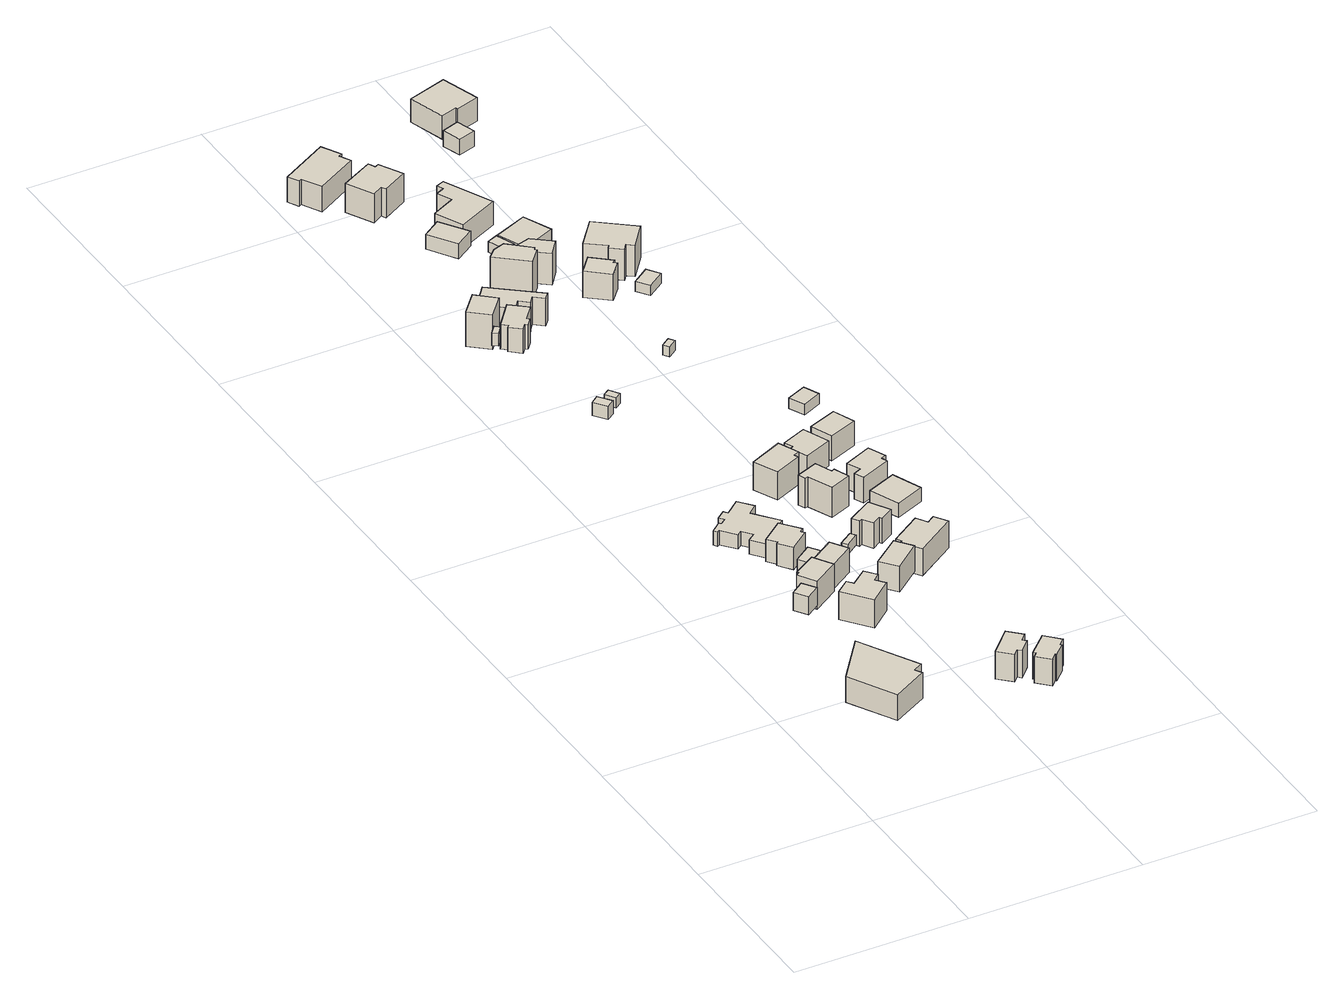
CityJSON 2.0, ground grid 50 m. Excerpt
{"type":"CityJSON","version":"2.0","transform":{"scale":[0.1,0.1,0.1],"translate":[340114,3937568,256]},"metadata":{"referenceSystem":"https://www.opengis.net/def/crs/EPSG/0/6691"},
"CityObjects":{
"building1":{"type":"Building","attributes":{"measuredHeight":9.9,"BuildingIDAttribute.prefecture":"14","BuildingIDAttribute.city":"14151","BuildingDetailAttribute.surveyYear":2015},"geometry":[{"type":"Solid","lod":"1","boundaries":[[[[0,1,2,3,4,5]],[[4,6,7,5]],[[3,8,6,4]],[[2,9,8,3]],[[1,10,9,2]],[[0,11,10,1]],[[5,7,11,0]],[[6,8,9,10,11,7]]]]}]},
"building2":{"type":"Building","attributes":{"usage":"411","measuredHeight":8.2,"storeysAboveGround":2,"BuildingIDAttribute.prefecture":"14","BuildingIDAttribute.city":"14151","BuildingDetailAttribute.totalFloorArea":35.37,"BuildingDetailAttribute.buildingFootprintArea":17.68,"BuildingDetailAttribute.buildingStructureType":"601","BuildingDetailAttribute.buildingStructureOrgType":"1","BuildingDetailAttribute.orgUsage":"10","BuildingDetailAttribute.surveyYear":2015,"BuildingLandSlideRiskAttribute.description":"1","BuildingLandSlideRiskAttribute.areaType":"1"},"geometry":[{"type":"Solid","lod":"1","boundaries":[[[[12,13,14,15]],[[14,16,17,15]],[[13,18,16,14]],[[12,19,18,13]],[[15,17,19,12]],[[16,18,19,17]]]]}]},
"building3":{"type":"Building","attributes":{"usage":"411","measuredHeight":9.8,"storeysAboveGround":2,"BuildingIDAttribute.prefecture":"14","BuildingIDAttribute.city":"14151","BuildingDetailAttribute.totalFloorArea":96.69,"BuildingDetailAttribute.buildingFootprintArea":48.35,"BuildingDetailAttribute.buildingStructureType":"601","BuildingDetailAttribute.buildingStructureOrgType":"1","BuildingDetailAttribute.orgUsage":"10","BuildingDetailAttribute.surveyYear":2015,"BuildingLandSlideRiskAttribute.description":"1","BuildingLandSlideRiskAttribute.areaType":"1"},"geometry":[{"type":"Solid","lod":"1","boundaries":[[[[20,21,22,23,24,25]],[[24,26,27,25]],[[23,28,26,24]],[[22,29,28,23]],[[21,30,29,22]],[[20,31,30,21]],[[25,27,31,20]],[[26,28,29,30,31,27]]]]}]},
"building4":{"type":"Building","attributes":{"usage":"411","measuredHeight":10.3,"storeysAboveGround":2,"BuildingIDAttribute.prefecture":"14","BuildingIDAttribute.city":"14151","BuildingDetailAttribute.totalFloorArea":119.33,"BuildingDetailAttribute.buildingFootprintArea":59.66,"BuildingDetailAttribute.buildingStructureType":"601","BuildingDetailAttribute.buildingStructureOrgType":"1","BuildingDetailAttribute.orgUsage":"10","BuildingDetailAttribute.surveyYear":2015,"BuildingLandSlideRiskAttribute.description":"1","BuildingLandSlideRiskAttribute.areaType":"1"},"geometry":[{"type":"Solid","lod":"1","boundaries":[[[[32,33,34,35,36,37,38,39]],[[38,40,41,39]],[[37,42,40,38]],[[36,43,42,37]],[[35,44,43,36]],[[34,45,44,35]],[[33,46,45,34]],[[32,47,46,33]],[[39,41,47,32]],[[40,42,43,44,45,46,47,41]]]]}]},
"building5":{"type":"Building","attributes":{"usage":"422","measuredHeight":5.2,"storeysAboveGround":1,"BuildingIDAttribute.prefecture":"14","BuildingIDAttribute.city":"14151","BuildingDetailAttribute.totalFloorArea":132.84,"BuildingDetailAttribute.buildingFootprintArea":132.84,"BuildingDetailAttribute.buildingStructureType":"601","BuildingDetailAttribute.buildingStructureOrgType":"1","BuildingDetailAttribute.orgUsage":"138","BuildingDetailAttribute.surveyYear":2015,"BuildingLandSlideRiskAttribute.description":"1","BuildingLandSlideRiskAttribute.areaType":"1"},"geometry":[{"type":"Solid","lod":"1","boundaries":[[[[48,49,50,51,52,53,54,55,56,57,58,59,60,61,62,63,64,65]],[[64,66,67,65]],[[63,68,66,64]],[[62,69,68,63]],[[61,70,69,62]],[[60,71,70,61]],[[59,72,71,60]],[[58,73,72,59]],[[57,74,73,58]],[[56,75,74,57]],[[55,76,75,56]],[[54,77,76,55]],[[53,78,77,54]],[[52,79,78,53]],[[51,80,79,52]],[[50,81,80,51]],[[49,82,81,50]],[[48,83,82,49]],[[65,67,83,48]],[[66,68,69,70,71,72,73,74,75,76,77,78,79,80,81,82,83,67]]]]}]},
"building6":{"type":"Building","attributes":{"usage":"422","measuredHeight":7.7,"storeysAboveGround":1,"BuildingIDAttribute.prefecture":"14","BuildingIDAttribute.city":"14151","BuildingDetailAttribute.totalFloorArea":51.61,"BuildingDetailAttribute.buildingFootprintArea":51.61,"BuildingDetailAttribute.buildingStructureType":"601","BuildingDetailAttribute.buildingStructureOrgType":"1","BuildingDetailAttribute.orgUsage":"138","BuildingDetailAttribute.surveyYear":2015,"BuildingLandSlideRiskAttribute.description":"1","BuildingLandSlideRiskAttribute.areaType":"1"},"geometry":[{"type":"Solid","lod":"1","boundaries":[[[[84,85,86,87,88,89,90,91]],[[90,92,93,91]],[[89,94,92,90]],[[88,95,94,89]],[[87,96,95,88]],[[86,97,96,87]],[[85,98,97,86]],[[84,99,98,85]],[[91,93,99,84]],[[92,94,95,96,97,98,99,93]]]]}]},
"building7":{"type":"Building","attributes":{"usage":"422","measuredHeight":4.1,"storeysAboveGround":1,"BuildingIDAttribute.prefecture":"14","BuildingIDAttribute.city":"14151","BuildingDetailAttribute.totalFloorArea":20.15,"BuildingDetailAttribute.buildingFootprintArea":20.15,"BuildingDetailAttribute.buildingStructureType":"601","BuildingDetailAttribute.buildingStructureOrgType":"1","BuildingDetailAttribute.orgUsage":"138","BuildingDetailAttribute.surveyYear":2015,"BuildingLandSlideRiskAttribute.description":"1","BuildingLandSlideRiskAttribute.areaType":"1"},"geometry":[{"type":"Solid","lod":"1","boundaries":[[[[100,101,102,103]],[[102,104,105,103]],[[101,106,104,102]],[[100,107,106,101]],[[103,105,107,100]],[[104,106,107,105]]]]}]},
"building8":{"type":"Building","attributes":{"usage":"411","measuredHeight":8,"storeysAboveGround":2,"BuildingIDAttribute.prefecture":"14","BuildingIDAttribute.city":"14151","BuildingDetailAttribute.totalFloorArea":65.61,"BuildingDetailAttribute.buildingFootprintArea":32.8,"BuildingDetailAttribute.buildingStructureType":"601","BuildingDetailAttribute.buildingStructureOrgType":"1","BuildingDetailAttribute.orgUsage":"10","BuildingDetailAttribute.surveyYear":2015,"BuildingLandSlideRiskAttribute.description":"1","BuildingLandSlideRiskAttribute.areaType":"1"},"geometry":[{"type":"Solid","lod":"1","boundaries":[[[[108,109,110,111]],[[110,112,113,111]],[[109,114,112,110]],[[108,115,114,109]],[[111,113,115,108]],[[112,114,115,113]]]]}]},
"building9":{"type":"Building","attributes":{"usage":"411","measuredHeight":8.8,"storeysAboveGround":2,"BuildingIDAttribute.prefecture":"14","BuildingIDAttribute.city":"14151","BuildingDetailAttribute.totalFloorArea":59.06,"BuildingDetailAttribute.buildingFootprintArea":29.53,"BuildingDetailAttribute.buildingStructureType":"601","BuildingDetailAttribute.buildingStructureOrgType":"1","BuildingDetailAttribute.orgUsage":"10","BuildingDetailAttribute.surveyYear":2015},"geometry":[{"type":"Solid","lod":"1","boundaries":[[[[116,117,118,119,120,121,122,123]],[[122,124,125,123]],[[121,126,124,122]],[[120,127,126,121]],[[119,128,127,120]],[[118,129,128,119]],[[117,130,129,118]],[[116,131,130,117]],[[123,125,131,116]],[[124,126,127,128,129,130,131,125]]]]}]},
"building10":{"type":"Building","attributes":{"usage":"411","measuredHeight":8.6,"storeysAboveGround":2,"BuildingIDAttribute.prefecture":"14","BuildingIDAttribute.city":"14151","BuildingDetailAttribute.totalFloorArea":91.1,"BuildingDetailAttribute.buildingFootprintArea":45.55,"BuildingDetailAttribute.buildingStructureType":"601","BuildingDetailAttribute.buildingStructureOrgType":"1","BuildingDetailAttribute.orgUsage":"10","BuildingDetailAttribute.surveyYear":2015},"geometry":[{"type":"Solid","lod":"1","boundaries":[[[[132,133,134,135,136,137,138,139,140,141]],[[140,142,143,141]],[[139,144,142,140]],[[138,145,144,139]],[[137,146,145,138]],[[136,147,146,137]],[[135,148,147,136]],[[134,149,148,135]],[[133,150,149,134]],[[132,151,150,133]],[[141,143,151,132]],[[142,144,145,146,147,148,149,150,151,143]]]]}]},
"building11":{"type":"Building","attributes":{"usage":"411","measuredHeight":8.7,"storeysAboveGround":2,"BuildingIDAttribute.prefecture":"14","BuildingIDAttribute.city":"14151","BuildingDetailAttribute.totalFloorArea":81.78,"BuildingDetailAttribute.buildingFootprintArea":40.89,"BuildingDetailAttribute.buildingStructureType":"601","BuildingDetailAttribute.buildingStructureOrgType":"1","BuildingDetailAttribute.orgUsage":"10","BuildingDetailAttribute.surveyYear":2015,"BuildingLandSlideRiskAttribute.description":"1","BuildingLandSlideRiskAttribute.areaType":"1"},"geometry":[{"type":"Solid","lod":"1","boundaries":[[[[152,153,154,155]],[[154,156,157,155]],[[153,158,156,154]],[[152,159,158,153]],[[155,157,159,152]],[[156,158,159,157]]]]}]},
"building12":{"type":"Building","attributes":{"BuildingIDAttribute.prefecture":"14","BuildingIDAttribute.city":"14151","BuildingDetailAttribute.surveyYear":2015,"BuildingLandSlideRiskAttribute.description":"1","BuildingLandSlideRiskAttribute.areaType":"1"},"geometry":[{"type":"Solid","lod":"1","boundaries":[[[[160,161,162,163]],[[162,164,165,163]],[[161,166,164,162]],[[160,167,166,161]],[[163,165,167,160]],[[164,166,167,165]]]]}]},
"building13":{"type":"Building","attributes":{"measuredHeight":4.3,"BuildingIDAttribute.prefecture":"14","BuildingIDAttribute.city":"14151","BuildingDetailAttribute.surveyYear":2015,"BuildingLandSlideRiskAttribute.description":"1","BuildingLandSlideRiskAttribute.areaType":"1"},"geometry":[{"type":"Solid","lod":"1","boundaries":[[[[168,169,170,171]],[[170,172,173,171]],[[169,174,172,170]],[[168,175,174,169]],[[171,173,175,168]],[[172,174,175,173]]]]}]},
"building14":{"type":"Building","attributes":{"BuildingIDAttribute.prefecture":"14","BuildingIDAttribute.city":"14151","BuildingDetailAttribute.surveyYear":2015,"BuildingLandSlideRiskAttribute.description":"1","BuildingLandSlideRiskAttribute.areaType":"1"},"geometry":[{"type":"Solid","lod":"1","boundaries":[[[[176,177,178,179]],[[178,180,181,179]],[[177,182,180,178]],[[176,183,182,177]],[[179,181,183,176]],[[180,182,183,181]]]]}]},
"building15":{"type":"Building","attributes":{"usage":"411","measuredHeight":8.6,"storeysAboveGround":2,"BuildingIDAttribute.prefecture":"14","BuildingIDAttribute.city":"14151","BuildingDetailAttribute.totalFloorArea":69.78,"BuildingDetailAttribute.buildingFootprintArea":34.89,"BuildingDetailAttribute.buildingStructureType":"601","BuildingDetailAttribute.buildingStructureOrgType":"1","BuildingDetailAttribute.orgUsage":"10","BuildingDetailAttribute.surveyYear":2015,"BuildingLandSlideRiskAttribute.description":"1","BuildingLandSlideRiskAttribute.areaType":"1"},"geometry":[{"type":"Solid","lod":"1","boundaries":[[[[184,185,186,187,188,189,190,191]],[[190,192,193,191]],[[189,194,192,190]],[[188,195,194,189]],[[187,196,195,188]],[[186,197,196,187]],[[185,198,197,186]],[[184,199,198,185]],[[191,193,199,184]],[[192,194,195,196,197,198,199,193]]]]}]},
"building16":{"type":"Building","attributes":{"usage":"411","measuredHeight":10,"storeysAboveGround":2,"BuildingIDAttribute.prefecture":"14","BuildingIDAttribute.city":"14151","BuildingDetailAttribute.totalFloorArea":108.86,"BuildingDetailAttribute.buildingFootprintArea":54.43,"BuildingDetailAttribute.buildingStructureType":"610","BuildingDetailAttribute.buildingStructureOrgType":"2","BuildingDetailAttribute.orgUsage":"10","BuildingDetailAttribute.surveyYear":2015,"BuildingLandSlideRiskAttribute.description":"1","BuildingLandSlideRiskAttribute.areaType":"1"},"geometry":[{"type":"Solid","lod":"1","boundaries":[[[[200,201,202,203,204,205]],[[204,206,207,205]],[[203,208,206,204]],[[202,209,208,203]],[[201,210,209,202]],[[200,211,210,201]],[[205,207,211,200]],[[206,208,209,210,211,207]]]]}]},
"building17":{"type":"Building","attributes":{"usage":"411","measuredHeight":9.3,"storeysAboveGround":2,"BuildingIDAttribute.prefecture":"14","BuildingIDAttribute.city":"14151","BuildingDetailAttribute.totalFloorArea":143.12,"BuildingDetailAttribute.buildingFootprintArea":71.56,"BuildingDetailAttribute.buildingStructureType":"601","BuildingDetailAttribute.buildingStructureOrgType":"1","BuildingDetailAttribute.orgUsage":"10","BuildingDetailAttribute.surveyYear":2015,"BuildingLandSlideRiskAttribute.description":"1","BuildingLandSlideRiskAttribute.areaType":"1"},"geometry":[{"type":"Solid","lod":"1","boundaries":[[[[212,213,214,215,216,217,218,219]],[[218,220,221,219]],[[217,222,220,218]],[[216,223,222,217]],[[215,224,223,216]],[[214,225,224,215]],[[213,226,225,214]],[[212,227,226,213]],[[219,221,227,212]],[[220,222,223,224,225,226,227,221]]]]}]},
"building18":{"type":"Building","attributes":{"usage":"411","measuredHeight":9.7,"storeysAboveGround":2,"BuildingIDAttribute.prefecture":"14","BuildingIDAttribute.city":"14151","BuildingDetailAttribute.totalFloorArea":91.62,"BuildingDetailAttribute.buildingFootprintArea":45.81,"BuildingDetailAttribute.buildingStructureType":"601","BuildingDetailAttribute.buildingStructureOrgType":"1","BuildingDetailAttribute.orgUsage":"10","BuildingDetailAttribute.surveyYear":2015,"BuildingLandSlideRiskAttribute.description":"1","BuildingLandSlideRiskAttribute.areaType":"1"},"geometry":[{"type":"Solid","lod":"1","boundaries":[[[[228,229,230,231,232,233,234,235]],[[234,236,237,235]],[[233,238,236,234]],[[232,239,238,233]],[[231,240,239,232]],[[230,241,240,231]],[[229,242,241,230]],[[228,243,242,229]],[[235,237,243,228]],[[236,238,239,240,241,242,243,237]]]]}]},
"building19":{"type":"Building","attributes":{"measuredHeight":5.6,"BuildingIDAttribute.prefecture":"14","BuildingIDAttribute.city":"14151","BuildingDetailAttribute.surveyYear":2015,"BuildingLandSlideRiskAttribute.description":"1","BuildingLandSlideRiskAttribute.areaType":"1"},"geometry":[{"type":"Solid","lod":"1","boundaries":[[[[244,245,246,247]],[[246,248,249,247]],[[245,250,248,246]],[[244,251,250,245]],[[247,249,251,244]],[[248,250,251,249]]]]}]},
"building20":{"type":"Building","attributes":{"usage":"411","measuredHeight":11.1,"storeysAboveGround":2,"BuildingIDAttribute.prefecture":"14","BuildingIDAttribute.city":"14151","BuildingDetailAttribute.totalFloorArea":77.27,"BuildingDetailAttribute.buildingFootprintArea":38.63,"BuildingDetailAttribute.buildingStructureType":"601","BuildingDetailAttribute.buildingStructureOrgType":"1","BuildingDetailAttribute.orgUsage":"10","BuildingDetailAttribute.surveyYear":2015,"BuildingLandSlideRiskAttribute.description":"1","BuildingLandSlideRiskAttribute.areaType":"1"},"geometry":[{"type":"Solid","lod":"1","boundaries":[[[[252,253,254,255]],[[254,256,257,255]],[[253,258,256,254]],[[252,259,258,253]],[[255,257,259,252]],[[256,258,259,257]]]]}]},
"building21":{"type":"Building","attributes":{"usage":"411","measuredHeight":8,"storeysAboveGround":2,"BuildingIDAttribute.prefecture":"14","BuildingIDAttribute.city":"14151","BuildingDetailAttribute.totalFloorArea":86.32,"BuildingDetailAttribute.buildingFootprintArea":43.16,"BuildingDetailAttribute.buildingStructureType":"601","BuildingDetailAttribute.buildingStructureOrgType":"1","BuildingDetailAttribute.orgUsage":"10","BuildingDetailAttribute.surveyYear":2015,"BuildingLandSlideRiskAttribute.description":"1","BuildingLandSlideRiskAttribute.areaType":"1"},"geometry":[{"type":"Solid","lod":"1","boundaries":[[[[260,261,262,263,264,265,266,267,268,269]],[[268,270,271,269]],[[267,272,270,268]],[[266,273,272,267]],[[265,274,273,266]],[[264,275,274,265]],[[263,276,275,264]],[[262,277,276,263]],[[261,278,277,262]],[[260,279,278,261]],[[269,271,279,260]],[[270,272,273,274,275,276,277,278,279,271]]]]}]},
"building22":{"type":"Building","attributes":{"usage":"411","measuredHeight":9,"storeysAboveGround":2,"BuildingIDAttribute.prefecture":"14","BuildingIDAttribute.city":"14151","BuildingDetailAttribute.totalFloorArea":96.93,"BuildingDetailAttribute.buildingFootprintArea":48.47,"BuildingDetailAttribute.buildingStructureType":"601","BuildingDetailAttribute.buildingStructureOrgType":"1","BuildingDetailAttribute.orgUsage":"10","BuildingDetailAttribute.surveyYear":2015,"BuildingLandSlideRiskAttribute.description":"1","BuildingLandSlideRiskAttribute.areaType":"1"},"geometry":[{"type":"Solid","lod":"1","boundaries":[[[[280,281,282,283,284,285]],[[284,286,287,285]],[[283,288,286,284]],[[282,289,288,283]],[[281,290,289,282]],[[280,291,290,281]],[[285,287,291,280]],[[286,288,289,290,291,287]]]]}]},
"building23":{"type":"Building","attributes":{"usage":"411","measuredHeight":6,"storeysAboveGround":1,"BuildingIDAttribute.prefecture":"14","BuildingIDAttribute.city":"14151","BuildingDetailAttribute.totalFloorArea":66.47,"BuildingDetailAttribute.buildingFootprintArea":66.47,"BuildingDetailAttribute.buildingStructureType":"601","BuildingDetailAttribute.buildingStructureOrgType":"1","BuildingDetailAttribute.orgUsage":"10","BuildingDetailAttribute.surveyYear":2015,"BuildingLandSlideRiskAttribute.description":"1","BuildingLandSlideRiskAttribute.areaType":"1"},"geometry":[{"type":"Solid","lod":"1","boundaries":[[[[292,293,294,295]],[[294,296,297,295]],[[293,298,296,294]],[[292,299,298,293]],[[295,297,299,292]],[[296,298,299,297]]]]}]},
"building24":{"type":"Building","attributes":{"usage":"411","measuredHeight":8.7,"storeysAboveGround":2,"BuildingIDAttribute.prefecture":"14","BuildingIDAttribute.city":"14151","BuildingDetailAttribute.totalFloorArea":109.44,"BuildingDetailAttribute.buildingFootprintArea":54.72,"BuildingDetailAttribute.buildingStructureType":"601","BuildingDetailAttribute.buildingStructureOrgType":"1","BuildingDetailAttribute.orgUsage":"10","BuildingDetailAttribute.surveyYear":2015,"BuildingLandSlideRiskAttribute.description":"1","BuildingLandSlideRiskAttribute.areaType":"1"},"geometry":[{"type":"Solid","lod":"1","boundaries":[[[[300,301,302,303,304,305,306,307]],[[306,308,309,307]],[[305,310,308,306]],[[304,311,310,305]],[[303,312,311,304]],[[302,313,312,303]],[[301,314,313,302]],[[300,315,314,301]],[[307,309,315,300]],[[308,310,311,312,313,314,315,309]]]]}]},
"building25":{"type":"Building","attributes":{"usage":"411","measuredHeight":11.4,"storeysAboveGround":2,"BuildingIDAttribute.prefecture":"14","BuildingIDAttribute.city":"14151","BuildingDetailAttribute.totalFloorArea":168.11,"BuildingDetailAttribute.buildingFootprintArea":84.06,"BuildingDetailAttribute.buildingStructureType":"610","BuildingDetailAttribute.buildingStructureOrgType":"2","BuildingDetailAttribute.orgUsage":"10","BuildingDetailAttribute.surveyYear":2015,"BuildingLandSlideRiskAttribute.description":"1","BuildingLandSlideRiskAttribute.areaType":"1"},"geometry":[{"type":"Solid","lod":"1","boundaries":[[[[316,317,318,319,320,321,322,323,324,325,326,327]],[[326,328,329,327]],[[325,330,328,326]],[[324,331,330,325]],[[323,332,331,324]],[[322,333,332,323]],[[321,334,333,322]],[[320,335,334,321]],[[319,336,335,320]],[[318,337,336,319]],[[317,338,337,318]],[[316,339,338,317]],[[327,329,339,316]],[[328,330,331,332,333,334,335,336,337,338,339,329]]]]}]},
"building26":{"type":"Building","attributes":{"usage":"411","measuredHeight":8.6,"storeysAboveGround":2,"BuildingIDAttribute.prefecture":"14","BuildingIDAttribute.city":"14151","BuildingDetailAttribute.totalFloorArea":84.39,"BuildingDetailAttribute.buildingFootprintArea":42.2,"BuildingDetailAttribute.buildingStructureType":"601","BuildingDetailAttribute.buildingStructureOrgType":"1","BuildingDetailAttribute.orgUsage":"10","BuildingDetailAttribute.surveyYear":2015,"BuildingLandSlideRiskAttribute.description":"1","BuildingLandSlideRiskAttribute.areaType":"1"},"geometry":[{"type":"Solid","lod":"1","boundaries":[[[[340,341,342,343]],[[342,344,345,343]],[[341,346,344,342]],[[340,347,346,341]],[[343,345,347,340]],[[344,346,347,345]]]]}]},
"building27":{"type":"Building","attributes":{"BuildingIDAttribute.prefecture":"14","BuildingIDAttribute.city":"14151","BuildingDetailAttribute.surveyYear":2015,"BuildingLandSlideRiskAttribute.description":"1","BuildingLandSlideRiskAttribute.areaType":"1"},"geometry":[{"type":"Solid","lod":"1","boundaries":[[[[348,349,350,351]],[[350,352,353,351]],[[349,354,352,350]],[[348,355,354,349]],[[351,353,355,348]],[[352,354,355,353]]]]}]},
"building28":{"type":"Building","attributes":{"usage":"411","measuredHeight":12.3,"storeysAboveGround":2,"BuildingIDAttribute.prefecture":"14","BuildingIDAttribute.city":"14151","BuildingDetailAttribute.totalFloorArea":90.02,"BuildingDetailAttribute.buildingFootprintArea":45.01,"BuildingDetailAttribute.buildingStructureType":"601","BuildingDetailAttribute.buildingStructureOrgType":"1","BuildingDetailAttribute.orgUsage":"10","BuildingDetailAttribute.surveyYear":2015,"BuildingLandSlideRiskAttribute.description":"1","BuildingLandSlideRiskAttribute.areaType":"1"},"geometry":[{"type":"Solid","lod":"1","boundaries":[[[[356,357,358,359,360,361,362]],[[361,363,364,362]],[[360,365,363,361]],[[359,366,365,360]],[[358,367,366,359]],[[357,368,367,358]],[[356,369,368,357]],[[362,364,369,356]],[[363,365,366,367,368,369,364]]]]}]},
"building29":{"type":"Building","attributes":{"measuredHeight":3.3,"BuildingIDAttribute.prefecture":"14","BuildingIDAttribute.city":"14151","BuildingDetailAttribute.surveyYear":2015,"BuildingLandSlideRiskAttribute.description":"1","BuildingLandSlideRiskAttribute.areaType":"1"},"geometry":[{"type":"Solid","lod":"1","boundaries":[[[[370,371,372,373]],[[372,374,375,373]],[[371,376,374,372]],[[370,377,376,371]],[[373,375,377,370]],[[374,376,377,375]]]]}]},
"building30":{"type":"Building","attributes":{"usage":"411","measuredHeight":10,"storeysAboveGround":2,"BuildingIDAttribute.prefecture":"14","BuildingIDAttribute.city":"14151","BuildingDetailAttribute.totalFloorArea":203.8,"BuildingDetailAttribute.buildingFootprintArea":101.9,"BuildingDetailAttribute.buildingStructureType":"601","BuildingDetailAttribute.buildingStructureOrgType":"1","BuildingDetailAttribute.orgUsage":"10","BuildingDetailAttribute.surveyYear":2015,"BuildingLandSlideRiskAttribute.description":"1","BuildingLandSlideRiskAttribute.areaType":"1"},"geometry":[{"type":"Solid","lod":"1","boundaries":[[[[378,379,380,381,382,383,384,385]],[[384,386,387,385]],[[383,388,386,384]],[[382,389,388,383]],[[381,390,389,382]],[[380,391,390,381]],[[379,392,391,380]],[[378,393,392,379]],[[385,387,393,378]],[[386,388,389,390,391,392,393,387]]]]}]},
"building31":{"type":"Building","attributes":{"usage":"451","measuredHeight":5.7,"storeysAboveGround":1,"BuildingIDAttribute.prefecture":"14","BuildingIDAttribute.city":"14151","BuildingDetailAttribute.totalFloorArea":37.63,"BuildingDetailAttribute.buildingFootprintArea":37.63,"BuildingDetailAttribute.buildingStructureType":"601","BuildingDetailAttribute.buildingStructureOrgType":"1","BuildingDetailAttribute.orgUsage":"200","BuildingDetailAttribute.surveyYear":2015,"BuildingLandSlideRiskAttribute.description":"1","BuildingLandSlideRiskAttribute.areaType":"1"},"geometry":[{"type":"Solid","lod":"1","boundaries":[[[[394,395,396,397]],[[396,398,399,397]],[[395,400,398,396]],[[394,401,400,395]],[[397,399,401,394]],[[398,400,401,399]]]]}]},
"building32":{"type":"Building","attributes":{"usage":"411","measuredHeight":10.6,"storeysAboveGround":2,"BuildingIDAttribute.prefecture":"14","BuildingIDAttribute.city":"14151","BuildingDetailAttribute.totalFloorArea":40.74,"BuildingDetailAttribute.buildingFootprintArea":20.37,"BuildingDetailAttribute.buildingStructureType":"601","BuildingDetailAttribute.buildingStructureOrgType":"1","BuildingDetailAttribute.orgUsage":"10","BuildingDetailAttribute.surveyYear":2015,"BuildingLandSlideRiskAttribute.description":"1","BuildingLandSlideRiskAttribute.areaType":"1"},"geometry":[{"type":"Solid","lod":"1","boundaries":[[[[402,403,404,405]],[[404,406,407,405]],[[403,408,406,404]],[[402,409,408,403]],[[405,407,409,402]],[[406,408,409,407]]]]}]},
"building33":{"type":"Building","attributes":{"usage":"411","measuredHeight":9.8,"storeysAboveGround":2,"BuildingIDAttribute.prefecture":"14","BuildingIDAttribute.city":"14151","BuildingDetailAttribute.totalFloorArea":153.17,"BuildingDetailAttribute.buildingFootprintArea":76.59,"BuildingDetailAttribute.buildingStructureType":"601","BuildingDetailAttribute.buildingStructureOrgType":"1","BuildingDetailAttribute.orgUsage":"10","BuildingDetailAttribute.surveyYear":2015,"BuildingLandSlideRiskAttribute.description":"1","BuildingLandSlideRiskAttribute.areaType":"1"},"geometry":[{"type":"Solid","lod":"1","boundaries":[[[[410,411,412,413,414,415,416,417]],[[416,418,419,417]],[[415,420,418,416]],[[414,421,420,415]],[[413,422,421,414]],[[412,423,422,413]],[[411,424,423,412]],[[410,425,424,411]],[[417,419,425,410]],[[418,420,421,422,423,424,425,419]]]]}]},
"building34":{"type":"Building","attributes":{"usage":"451","measuredHeight":4.5,"storeysAboveGround":1,"BuildingIDAttribute.prefecture":"14","BuildingIDAttribute.city":"14151","BuildingDetailAttribute.totalFloorArea":16.05,"BuildingDetailAttribute.buildingFootprintArea":16.05,"BuildingDetailAttribute.buildingStructureType":"601","BuildingDetailAttribute.buildingStructureOrgType":"1","BuildingDetailAttribute.orgUsage":"200","BuildingDetailAttribute.surveyYear":2015,"BuildingLandSlideRiskAttribute.description":"1","BuildingLandSlideRiskAttribute.areaType":"1"},"geometry":[{"type":"Solid","lod":"1","boundaries":[[[[426,427,428,429]],[[428,430,431,429]],[[427,432,430,428]],[[426,433,432,427]],[[429,431,433,426]],[[430,432,433,431]]]]}]},
"building35":{"type":"Building","attributes":{"usage":"411","measuredHeight":8.6,"storeysAboveGround":1,"BuildingIDAttribute.prefecture":"14","BuildingIDAttribute.city":"14151","BuildingDetailAttribute.totalFloorArea":38.83,"BuildingDetailAttribute.buildingFootprintArea":38.83,"BuildingDetailAttribute.buildingStructureType":"601","BuildingDetailAttribute.buildingStructureOrgType":"1","BuildingDetailAttribute.orgUsage":"10","BuildingDetailAttribute.surveyYear":2015,"BuildingLandSlideRiskAttribute.description":"1","BuildingLandSlideRiskAttribute.areaType":"1"},"geometry":[{"type":"Solid","lod":"1","boundaries":[[[[434,435,436,437,438,439]],[[438,440,441,439]],[[437,442,440,438]],[[436,443,442,437]],[[435,444,443,436]],[[434,445,444,435]],[[439,441,445,434]],[[440,442,443,444,445,441]]]]}]},
"building36":{"type":"Building","attributes":{"usage":"411","measuredHeight":9.7,"storeysAboveGround":1,"BuildingIDAttribute.prefecture":"14","BuildingIDAttribute.city":"14151","BuildingDetailAttribute.totalFloorArea":115.89,"BuildingDetailAttribute.buildingFootprintArea":115.89,"BuildingDetailAttribute.buildingStructureType":"601","BuildingDetailAttribute.buildingStructureOrgType":"1","BuildingDetailAttribute.orgUsage":"10","BuildingDetailAttribute.surveyYear":2015,"BuildingLandSlideRiskAttribute.description":"1","BuildingLandSlideRiskAttribute.areaType":"1"},"geometry":[{"type":"Solid","lod":"1","boundaries":[[[[446,447,448,449,450,451,452,453]],[[452,454,455,453]],[[451,456,454,452]],[[450,457,456,451]],[[449,458,457,450]],[[448,459,458,449]],[[447,460,459,448]],[[446,461,460,447]],[[453,455,461,446]],[[454,456,457,458,459,460,461,455]]]]}]},
"building37":{"type":"Building","attributes":{"usage":"451","measuredHeight":4.7,"storeysAboveGround":1,"BuildingIDAttribute.prefecture":"14","BuildingIDAttribute.city":"14151","BuildingDetailAttribute.totalFloorArea":75.36,"BuildingDetailAttribute.buildingFootprintArea":75.36,"BuildingDetailAttribute.buildingStructureType":"601","BuildingDetailAttribute.buildingStructureOrgType":"1","BuildingDetailAttribute.orgUsage":"200","BuildingDetailAttribute.surveyYear":2015,"BuildingLandSlideRiskAttribute.description":"1","BuildingLandSlideRiskAttribute.areaType":"1"},"geometry":[{"type":"Solid","lod":"1","boundaries":[[[[462,463,464,465]],[[464,466,467,465]],[[463,468,466,464]],[[462,469,468,463]],[[465,467,469,462]],[[466,468,469,467]]]]}]},
"building38":{"type":"Building","attributes":{"BuildingIDAttribute.prefecture":"14","BuildingIDAttribute.city":"14151","BuildingDetailAttribute.surveyYear":2015,"BuildingLandSlideRiskAttribute.description":"1","BuildingLandSlideRiskAttribute.areaType":"1"},"geometry":[{"type":"Solid","lod":"1","boundaries":[[[[470,471,472,473]],[[472,474,475,473]],[[471,476,474,472]],[[470,477,476,471]],[[473,475,477,470]],[[474,476,477,475]]]]}]},
"building39":{"type":"Building","attributes":{"usage":"411","measuredHeight":10.3,"storeysAboveGround":1,"BuildingIDAttribute.prefecture":"14","BuildingIDAttribute.city":"14151","BuildingDetailAttribute.totalFloorArea":105.43,"BuildingDetailAttribute.buildingFootprintArea":105.43,"BuildingDetailAttribute.buildingStructureType":"601","BuildingDetailAttribute.buildingStructureOrgType":"1","BuildingDetailAttribute.orgUsage":"10","BuildingDetailAttribute.surveyYear":2015,"BuildingLandSlideRiskAttribute.description":"1","BuildingLandSlideRiskAttribute.areaType":"1"},"geometry":[{"type":"Solid","lod":"1","boundaries":[[[[478,479,480,481,482,483,484,485]],[[484,486,487,485]],[[483,488,486,484]],[[482,489,488,483]],[[481,490,489,482]],[[480,491,490,481]],[[479,492,491,480]],[[478,493,492,479]],[[485,487,493,478]],[[486,488,489,490,491,492,493,487]]]]}]},
"building40":{"type":"Building","attributes":{"measuredHeight":6,"BuildingIDAttribute.prefecture":"14","BuildingIDAttribute.city":"14151","BuildingDetailAttribute.surveyYear":2015,"BuildingLandSlideRiskAttribute.description":"1","BuildingLandSlideRiskAttribute.areaType":"1"},"geometry":[{"type":"Solid","lod":"1","boundaries":[[[[494,495,496,497]],[[496,498,499,497]],[[495,500,498,496]],[[494,501,500,495]],[[497,499,501,494]],[[498,500,501,499]]]]}]},
"building41":{"type":"Building","attributes":{"usage":"411","measuredHeight":11.2,"storeysAboveGround":2,"BuildingIDAttribute.prefecture":"14","BuildingIDAttribute.city":"14151","BuildingDetailAttribute.totalFloorArea":190.75,"BuildingDetailAttribute.buildingFootprintArea":95.38,"BuildingDetailAttribute.buildingStructureType":"601","BuildingDetailAttribute.buildingStructureOrgType":"1","BuildingDetailAttribute.orgUsage":"10","BuildingDetailAttribute.surveyYear":2015,"BuildingLandSlideRiskAttribute.description":"1","BuildingLandSlideRiskAttribute.areaType":"1"},"geometry":[{"type":"Solid","lod":"1","boundaries":[[[[502,503,504,505,506,507]],[[506,508,509,507]],[[505,510,508,506]],[[504,511,510,505]],[[503,512,511,504]],[[502,513,512,503]],[[507,509,513,502]],[[508,510,511,512,513,509]]]]}]}
},
"vertices":[
[196,102,281],[169,87,281],[181,66,281],[78,9,281],[3,144,281],[101,273,281],[3,144,359],[101,273,359],[78,9,359],[181,66,359],[169,87,359],[196,102,359],
[152,648,240],[178,611,240],[139,584,240],[114,621,240],[139,584,294],[114,621,294],[178,611,294],[152,648,294],
[160,674,224],[157,679,224],[221,719,224],[256,665,224],[181,616,224],[149,667,224],[181,616,308],[149,667,308],[256,665,308],[221,719,308],[157,679,308],[160,674,308],
[245,583,223],[259,566,223],[305,603,223],[331,571,223],[311,554,223],[332,528,223],[268,475,223],[206,551,223],[268,475,308],[206,551,308],[332,528,308],[311,554,308],[331,571,308],[305,603,308],[259,566,308],[245,583,308],
[205,1011,230],[261,944,230],[174,872,230],[145,907,230],[167,924,230],[145,951,230],[132,940,230],[99,980,230],[93,976,230],[85,986,230],[115,1011,230],[120,1005,230],[135,1017,230],[124,1030,230],[149,1050,230],[158,1039,230],[200,1074,230],[233,1034,230],[200,1074,273],[233,1034,273],[158,1039,273],[149,1050,273],[124,1030,273],[135,1017,273],[120,1005,273],[115,1011,273],[85,986,273],[93,976,273],[99,980,273],[132,940,273],[145,951,273],[167,924,273],[145,907,273],[174,872,273],[261,944,273],[205,1011,273],
[186,833,230],[166,858,230],[229,908,230],[271,856,230],[260,847,230],[268,838,230],[210,792,230],[181,829,230],[210,792,297],[181,829,297],[268,838,297],[260,847,297],[271,856,297],[229,908,297],[166,858,297],[186,833,297],
[265,819,228],[289,785,228],[239,750,228],[215,784,228],[239,750,265],[215,784,265],[289,785,265],[265,819,265],
[301,772,222],[332,725,222],[263,679,222],[231,726,222],[263,679,296],[231,726,296],[332,725,296],[301,772,296],
[485,190,229],[522,154,229],[504,135,229],[513,127,229],[480,93,229],[471,102,229],[456,87,229],[419,122,229],[456,87,312],[419,122,312],[471,102,312],[480,93,312],[513,127,312],[504,135,312],[522,154,312],[485,190,312],
[507,69,230],[501,75,230],[559,131,230],[597,91,230],[579,74,230],[583,70,230],[550,38,230],[547,42,230],[530,24,230],[496,58,230],[530,24,310],[496,58,310],[547,42,310],[550,38,310],[583,70,310],[579,74,310],[597,91,310],[559,131,310],[501,75,310],[507,69,310],
[447,703,216],[483,657,216],[405,595,216],[368,641,216],[405,595,294],[368,641,294],[483,657,294],[447,703,294],
[372,803,217],[361,818,217],[400,845,217],[410,831,217],[400,845,247],[410,831,247],[361,818,247],[372,803,247],
[149,1708,191],[176,1672,191],[153,1655,191],[126,1691,191],[153,1655,231],[126,1691,231],[176,1672,231],[149,1708,231],
[179,1725,187],[198,1738,187],[217,1709,187],[198,1696,187],[217,1709,217],[198,1696,217],[198,1738,217],[179,1725,217],
[422,833,207],[409,854,207],[481,898,207],[516,841,207],[477,817,207],[473,824,207],[448,809,207],[430,838,207],[448,809,284],[430,838,284],[473,824,284],[477,817,284],[516,841,284],[481,898,284],[409,854,284],[422,833,284],
[409,1234,201],[435,1176,201],[418,1169,201],[423,1157,201],[345,1122,201],[313,1191,201],[345,1122,286],[313,1191,286],[423,1157,286],[418,1169,286],[435,1176,286],[409,1234,286],
[473,708,199],[464,723,199],[553,782,199],[573,751,199],[596,766,199],[620,730,199],[502,652,199],[467,704,199],[502,652,281],[467,704,281],[620,730,281],[596,766,281],[573,751,281],[553,782,281],[464,723,281],[473,708,281],
[395,1068,192],[386,1089,192],[449,1114,192],[469,1065,192],[478,1069,192],[496,1025,192],[434,999,192],[403,1071,192],[434,999,283],[403,1071,283],[496,1025,283],[478,1069,283],[469,1065,283],[449,1114,283],[386,1089,283],[395,1068,283],
[109,2148,135],[95,2159,135],[115,2183,135],[128,2172,135],[115,2183,173],[128,2172,173],[95,2159,173],[109,2148,173],
[58,2227,104],[110,2287,104],[163,2242,104],[111,2182,104],[163,2242,208],[111,2182,208],[110,2287,208],[58,2227,208],
[187,2125,132],[170,2104,132],[163,2109,132],[149,2093,132],[119,2119,132],[125,2125,132],[109,2138,132],[166,2209,132],[214,2171,132],[181,2131,132],[214,2171,206],[181,2131,206],[166,2209,206],[109,2138,206],[125,2125,206],[119,2119,206],[149,2093,206],[163,2109,206],[170,2104,206],[187,2125,206],
[444,1222,194],[433,1248,194],[504,1278,194],[536,1202,194],[455,1168,194],[434,1218,194],[455,1168,271],[434,1218,271],[536,1202,271],[504,1278,271],[433,1248,271],[444,1222,271],
[625,1032,197],[660,947,197],[577,912,197],[541,997,197],[577,912,240],[541,997,240],[660,947,240],[625,1032,240],
[610,1132,189],[632,1081,189],[617,1075,189],[624,1058,189],[536,1021,189],[524,1048,189],[546,1058,189],[530,1097,189],[546,1058,267],[530,1097,267],[524,1048,267],[536,1021,267],[624,1058,267],[617,1075,267],[632,1081,267],[610,1132,267],
[294,2238,82],[267,2260,82],[253,2242,82],[227,2263,82],[213,2246,82],[199,2257,82],[191,2247,82],[140,2289,82],[146,2296,82],[134,2305,82],[179,2360,82],[310,2257,82],[179,2360,165],[310,2257,165],[134,2305,165],[146,2296,165],[140,2289,165],[191,2247,165],[199,2257,165],[213,2246,165],[227,2263,165],[253,2242,165],[267,2260,165],[294,2238,165],
[558,1227,188],[533,1290,188],[615,1322,188],[640,1259,188],[615,1322,263],[640,1259,263],[533,1290,263],[558,1227,263],
[460,1865,176],[434,1846,176],[422,1862,176],[448,1881,176],[422,1862,206],[448,1881,206],[434,1846,206],[460,1865,206],
[359,2415,72],[364,2410,72],[329,2370,72],[245,2439,72],[269,2463,72],[303,2475,72],[364,2422,72],[303,2475,188],[364,2422,188],[269,2463,188],[245,2439,188],[329,2370,188],[364,2410,188],[359,2415,188],
[657,1473,181],[602,1448,181],[581,1493,181],[637,1518,181],[581,1493,213],[637,1518,213],[602,1448,213],[657,1473,213],
[203,3149,8],[220,3119,8],[100,3050,8],[69,3105,8],[61,3101,8],[44,3131,8],[182,3209,8],[213,3155,8],[182,3209,85],[213,3155,85],[44,3131,85],[61,3101,85],[69,3105,85],[100,3050,85],[220,3119,85],[203,3149,85],
[325,2686,48],[271,2650,48],[219,2728,48],[272,2764,48],[219,2728,93],[272,2764,93],[271,2650,93],[325,2686,93],
[439,2449,72],[403,2404,72],[315,2472,72],[384,2492,72],[315,2472,167],[384,2492,167],[403,2404,167],[439,2449,167],
[219,2935,20],[212,2947,20],[182,2930,20],[141,3006,20],[234,3056,20],[244,3036,20],[255,3042,20],[292,2975,20],[255,3042,107],[292,2975,107],[244,3036,107],[234,3056,107],[141,3006,107],[182,2930,107],[212,2947,107],[219,2935,107],
[360,2566,64],[339,2620,64],[369,2632,64],[391,2578,64],[369,2632,97],[391,2578,97],[339,2620,97],[360,2566,97],
[459,2320,108],[512,2276,108],[505,2269,108],[513,2262,108],[478,2222,108],[418,2271,108],[478,2222,188],[418,2271,188],[513,2262,188],[505,2269,188],[512,2276,188],[459,2320,188],
[314,2704,33],[275,2784,33],[343,2817,33],[323,2859,33],[348,2870,33],[339,2889,33],[363,2899,33],[430,2760,33],[363,2899,105],[430,2760,105],[339,2889,105],[348,2870,105],[323,2859,105],[343,2817,105],[275,2784,105],[314,2704,105],
[409,2551,61],[373,2634,61],[469,2675,61],[505,2592,61],[469,2675,96],[505,2592,96],[373,2634,96],[409,2551,96],
[555,2166,132],[530,2201,132],[580,2236,132],[605,2201,132],[580,2236,162],[605,2201,162],[530,2201,162],[555,2166,162],
[487,2396,81],[549,2474,81],[652,2393,81],[598,2324,81],[579,2339,81],[566,2322,81],[533,2347,81],[539,2355,81],[533,2347,176],[539,2355,176],[566,2322,176],[579,2339,176],[598,2324,176],[652,2393,176],[549,2474,176],[487,2396,176],
[540,3147,32],[558,3092,32],[508,3076,32],[490,3130,32],[508,3076,80],[490,3130,80],[558,3092,80],[540,3147,80],
[581,3295,36],[617,3183,36],[550,3162,36],[548,3169,36],[501,3154,36],[468,3259,36],[501,3154,107],[468,3259,107],[548,3169,107],[550,3162,107],[617,3183,107],[581,3295,107]
]}
